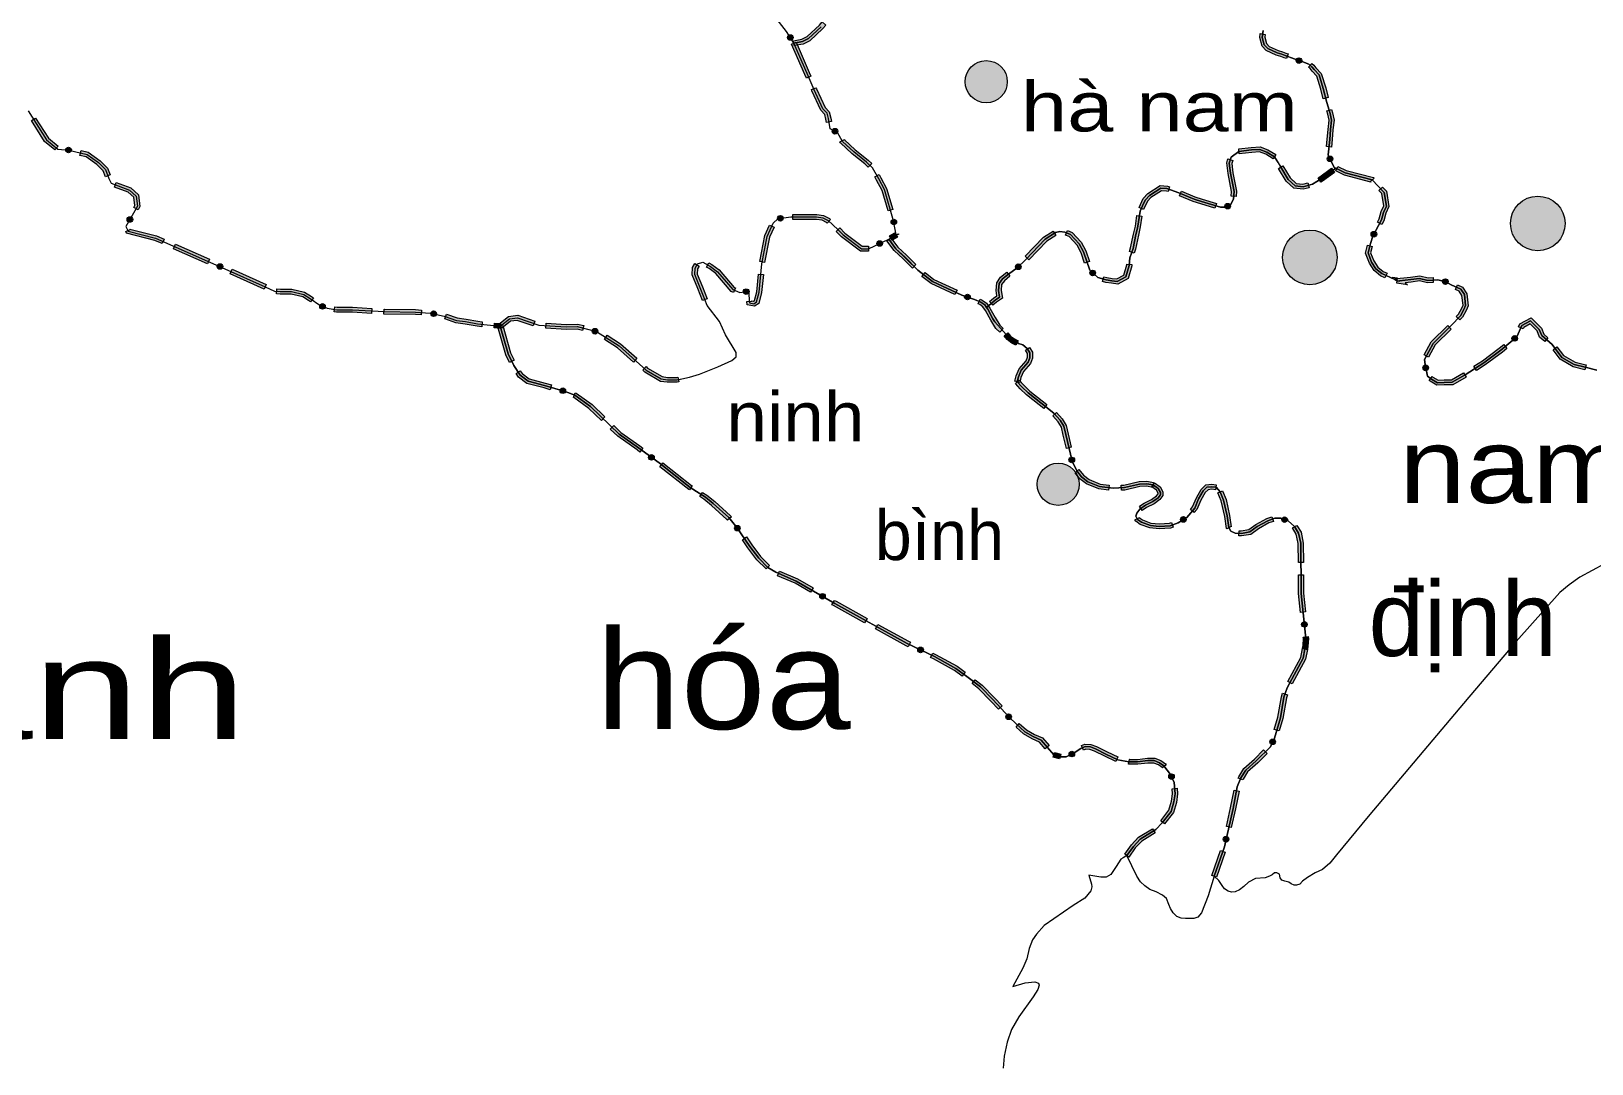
# Model space of a CAD drawing. Header units: metres. Extents: x -835890 to 1024355, y 79891 to 2211954.
# Drawn here: x -294160 to -168490, y 1755630 to 1838822 of the extents above; entities that cross this region are included whole.
import ezdxf
from ezdxf.enums import TextEntityAlignment as Align

# ---------------------------------------------------------------- set-up
doc = ezdxf.new("R2010")
doc.units = ezdxf.units.M
doc.header["$LTSCALE"] = 2200
for name, color, linetype, lineweight in [('10', 7, 'Continuous', 13), ('12', 7, 'Continuous', 13), ('13', 7, 'Continuous', 13), ('15', 7, 'Continuous', 13), ('16', 7, 'Continuous', 13), ('37', 7, 'Continuous', 13), ('38', 7, 'Continuous', 13), ('8', 7, 'Continuous', 13)]:
    doc.layers.add(name, color=color, linetype=linetype, lineweight=lineweight)
doc.layers.add('3', color=7, linetype='Continuous')

msp = doc.modelspace()

# ---------------------------------------------------------------- hatches: boundary and pattern name
at = {"layer": '37'}
for points in [[(-232785, 1838055), (-232112, 1838173), (-231679, 1838389), (-230691, 1839313), (-230453, 1839569), (-230160, 1839296), (-230408, 1839030), (-231448, 1838057), (-231986, 1837789), (-232717, 1837661)], [(-194790, 1838566), (-194825, 1838337), (-194682, 1837824), (-194465, 1837585), (-193752, 1837271), (-193395, 1837152), (-193118, 1837059), (-192941, 1836993), (-193082, 1836618), (-193252, 1836682), (-193522, 1836772), (-193896, 1836897), (-194704, 1837254), (-195042, 1837626), (-195233, 1838313), (-195185, 1838626)], [(-232914, 1838123, 1), (-233150, 1838506, 1)], [(-232568, 1837938), (-231502, 1835500), (-231367, 1835188), (-231734, 1835029), (-231869, 1835340), (-232934, 1837778)], [(-191864, 1836376, 1), (-192286, 1836533, 1)], [(-191028, 1836225), (-190878, 1836094), (-190705, 1835871), (-190280, 1835410), (-189919, 1834272), (-189725, 1833474), (-190114, 1833379), (-190304, 1834164), (-190634, 1835205), (-191010, 1835612), (-191170, 1835818), (-191292, 1835924)], [(-230969, 1834271), (-230932, 1834184), (-230232, 1832680), (-229889, 1832313), (-229770, 1831826), (-229724, 1831534), (-230120, 1831472), (-230163, 1831747), (-230253, 1832117), (-230568, 1832453), (-231296, 1834020), (-231336, 1834112)], [(-189455, 1832523), (-189371, 1832247), (-189239, 1831667), (-189334, 1830875), (-189395, 1830084), (-189453, 1829482), (-189851, 1829521), (-189793, 1830119), (-189732, 1830914), (-189644, 1831646), (-189758, 1832145), (-189838, 1832406)], [(-293802, 1831828), (-292776, 1830193), (-291994, 1829565), (-292245, 1829254), (-293079, 1829923), (-294140, 1831616)], [(-229234, 1830669, 1), (-229642, 1830858, 1)], [(-228679, 1830085), (-228667, 1830062), (-227797, 1829255), (-226752, 1828431), (-226471, 1828154), (-226752, 1827870), (-227017, 1828131), (-228058, 1828951), (-228990, 1829816), (-229033, 1829900)], [(-290929, 1829232, 1), (-291378, 1829269, 1)], [(-290134, 1829207), (-289565, 1829064), (-288603, 1828389), (-288009, 1827793), (-287802, 1827238), (-288176, 1827098), (-288354, 1827572), (-288862, 1828081), (-289735, 1828694), (-290231, 1828819)], [(-197531, 1825531), (-197503, 1825904), (-197783, 1827352), (-197883, 1828206), (-197786, 1828527), (-197403, 1828413), (-197476, 1828170), (-197387, 1827414), (-197100, 1825927), (-197132, 1825501)], [(-196922, 1829336), (-195911, 1829452), (-195202, 1829503), (-194567, 1829268), (-193946, 1828885), (-194156, 1828545), (-194743, 1828907), (-195259, 1829097), (-195874, 1829053), (-196876, 1828939)], [(-189467, 1828337, 1), (-189663, 1828742, 1)], [(-225889, 1827283), (-225740, 1827016), (-225272, 1826137), (-224774, 1824467), (-225157, 1824353), (-225644, 1825984), (-226091, 1826824), (-226238, 1827088)], [(-193371, 1827964), (-192792, 1826998), (-192299, 1826563), (-191754, 1826493), (-191363, 1826595), (-191262, 1826208), (-191728, 1826087), (-192472, 1826182), (-193103, 1826739), (-193714, 1827758)], [(-190527, 1827005), (-190398, 1827085), (-189445, 1827775), (-189210, 1827451), (-190175, 1826752), (-190316, 1826665)], [(-188936, 1827925), (-188277, 1827607), (-186065, 1827029), (-186025, 1826986), (-186317, 1826713), (-186278, 1826671), (-188416, 1827229), (-189110, 1827565)], [(-287323, 1826641), (-286149, 1826199), (-285516, 1825636), (-285406, 1824696), (-285554, 1824428), (-285904, 1824621), (-285818, 1824777), (-285895, 1825438), (-286359, 1825851), (-287464, 1826267)], [(-204947, 1824622), (-204610, 1825354), (-204247, 1825736), (-203260, 1826380), (-202666, 1826341), (-202483, 1826278), (-202613, 1825899), (-202746, 1825945), (-203153, 1825972), (-203989, 1825427), (-204274, 1825126), (-204583, 1824455)], [(-185342, 1826256), (-185033, 1825926), (-184822, 1824708), (-185076, 1824150), (-185245, 1823544), (-185396, 1823257), (-185750, 1823443), (-185619, 1823693), (-185453, 1824288), (-185237, 1824762), (-185407, 1825740), (-185634, 1825983)], [(-201528, 1825937), (-200453, 1825479), (-199853, 1825302), (-198720, 1824950), (-198839, 1824568), (-199969, 1824920), (-200589, 1825102), (-201684, 1825569)], [(-197611, 1824815, 1), (-198022, 1824631, 1)], [(-286322, 1823453, 1), (-286104, 1823847, 1)], [(-233608, 1823780, 1), (-234054, 1823716, 1)], [(-232838, 1824064), (-230900, 1824054), (-230357, 1823983), (-229874, 1823741), (-229783, 1823657), (-230056, 1823364), (-230105, 1823409), (-230476, 1823595), (-230927, 1823654), (-232840, 1823664)], [(-224653, 1823227, 1), (-224731, 1823670, 1)], [(-204728, 1823917), (-204853, 1823053), (-205000, 1822393), (-205240, 1821252), (-205349, 1820946), (-205725, 1821080), (-205625, 1821361), (-205391, 1822477), (-205247, 1823126), (-205124, 1823974)], [(-286195, 1822857), (-286208, 1822882), (-284078, 1822348), (-283454, 1822072), (-283616, 1821706), (-284208, 1821968), (-286484, 1822539), (-286553, 1822679)], [(-235491, 1820265), (-235088, 1822353), (-234699, 1823190), (-234336, 1823021), (-234705, 1822229), (-235098, 1820189)], [(-229046, 1822971), (-228635, 1822560), (-227234, 1821492), (-226738, 1821492), (-226738, 1821092), (-227369, 1821092), (-228899, 1822258), (-229329, 1822688)], [(-225037, 1822330), (-224609, 1822582), (-224406, 1822237), (-224835, 1821985)], [(-224320, 1822499), (-224311, 1822444), (-224704, 1822374), (-224714, 1822429)], [(-211645, 1822375), (-212378, 1821912), (-213826, 1820412), (-214114, 1820690), (-212632, 1822225), (-211859, 1822713)], [(-209330, 1820140), (-209612, 1820976), (-209944, 1821577), (-210580, 1822275), (-210871, 1822400), (-210713, 1822768), (-210343, 1822609), (-209616, 1821812), (-209245, 1821138), (-208951, 1820268)], [(-186143, 1822266, 1), (-185933, 1822664, 1)], [(-282540, 1821667), (-279797, 1820452), (-279959, 1820087), (-282702, 1821301)], [(-225629, 1821812, 1), (-226036, 1821620, 1)], [(-224935, 1822180), (-224378, 1821412), (-223679, 1820781), (-222918, 1820017), (-223201, 1819735), (-223955, 1820491), (-224678, 1821144), (-225259, 1821945)], [(-186173, 1821475), (-186299, 1820969), (-186042, 1820312), (-185719, 1819812), (-185285, 1819464), (-184977, 1819324), (-185143, 1818960), (-185497, 1819121), (-186020, 1819541), (-186400, 1820129), (-186718, 1820942), (-186561, 1821572)], [(-278757, 1819774, 1), (-279169, 1819956, 1)], [(-240104, 1817120), (-240487, 1818080), (-240929, 1819189), (-240904, 1819785), (-240733, 1820097), (-240383, 1819904), (-240508, 1819675), (-240526, 1819258), (-240115, 1818228), (-239733, 1817268)], [(-239589, 1820173), (-239338, 1820034), (-238757, 1819593), (-237547, 1818176), (-237456, 1818135), (-237617, 1817769), (-237792, 1817846), (-239033, 1819300), (-239557, 1819698), (-239784, 1819824)], [(-214834, 1819683, 1), (-214516, 1820001, 1)], [(-205529, 1820031), (-205535, 1819920), (-205835, 1818900), (-206664, 1818453), (-207160, 1818515), (-207636, 1818583), (-207900, 1818657), (-207791, 1819042), (-207553, 1818975), (-207107, 1818911), (-206742, 1818865), (-206172, 1819173), (-205932, 1819988), (-205929, 1820053)], [(-277968, 1819640), (-275233, 1818413), (-275227, 1818410), (-275399, 1818048), (-275401, 1818049), (-278132, 1819275)], [(-236129, 1817080), (-236131, 1817107), (-236005, 1817082), (-235923, 1817137), (-235734, 1817833), (-235601, 1819252), (-235203, 1819215), (-235339, 1817761), (-235576, 1816888), (-235921, 1816657), (-236506, 1816775), (-236528, 1817050)], [(-222182, 1819381), (-221475, 1818830), (-219608, 1817965), (-219776, 1817602), (-221685, 1818486), (-222428, 1819065)], [(-215347, 1819088), (-215796, 1818720), (-216014, 1818412), (-216061, 1817941), (-215956, 1817311), (-216422, 1817002), (-216716, 1816745), (-216980, 1817046), (-216666, 1817321), (-216393, 1817501), (-216464, 1817928), (-216402, 1818556), (-216092, 1818995), (-215600, 1819398)], [(-208851, 1819497, 1), (-208517, 1819196, 1)], [(-184130, 1818912), (-184576, 1818976), (-184452, 1818864), (-183085, 1819011), (-182348, 1819112), (-181668, 1818950), (-181274, 1818966), (-181257, 1818566), (-181707, 1818548), (-182368, 1818705), (-183036, 1818614), (-183520, 1818562), (-183333, 1818394), (-184186, 1818516)], [(-180081, 1818544, 1), (-180479, 1818756, 1)], [(-274376, 1818062), (-274092, 1818038), (-273174, 1818038), (-272139, 1817790), (-271597, 1817456), (-271431, 1817340), (-271661, 1817012), (-271817, 1817121), (-272295, 1817416), (-273222, 1817638), (-274109, 1817638), (-274409, 1817663)], [(-236360, 1817873, 1), (-236805, 1817807, 1)], [(-218555, 1817332, 1), (-218980, 1817480, 1)], [(-217754, 1817236), (-217582, 1817162), (-217228, 1816909), (-216960, 1816520), (-216540, 1815747), (-216162, 1815137), (-215886, 1814879), (-216158, 1814587), (-216474, 1814881), (-216886, 1815546), (-217302, 1816311), (-217517, 1816625), (-217779, 1816812), (-217911, 1816868)], [(-179302, 1818386), (-178901, 1818202), (-178557, 1817666), (-178451, 1816706), (-178602, 1816327), (-178907, 1815784), (-179115, 1815556), (-179410, 1815827), (-179233, 1816020), (-178963, 1816500), (-178859, 1816761), (-178944, 1817529), (-179175, 1817888), (-179469, 1818023)], [(-270492, 1816567, 1), (-270910, 1816734, 1)], [(-269706, 1816611), (-269533, 1816585), (-268287, 1816585), (-266729, 1816490), (-266753, 1816091), (-268299, 1816185), (-269563, 1816185), (-269766, 1816216)], [(-265731, 1816429), (-265715, 1816428), (-263203, 1816389), (-262731, 1816358), (-262757, 1815959), (-263219, 1815989), (-265730, 1816028), (-265755, 1816030)], [(-261531, 1816011, 1), (-261971, 1816105, 1)], [(-260710, 1816021), (-259867, 1815717), (-259147, 1815621), (-258206, 1815454), (-257835, 1815415), (-257877, 1815017), (-258261, 1815057), (-259208, 1815225), (-259962, 1815326), (-260846, 1815644)], [(-256510, 1815219), (-255720, 1815849), (-254977, 1815932), (-253610, 1815456), (-253741, 1815078), (-255023, 1815524), (-255561, 1815464), (-256261, 1814906)], [(-256840, 1815311), (-256365, 1815261), (-256407, 1814864), (-256882, 1814913)], [(-256193, 1815117), (-255570, 1812897), (-255277, 1812310), (-255634, 1812131), (-255945, 1812752), (-256578, 1815008)], [(-252688, 1815293), (-251083, 1815194), (-250163, 1815229), (-249669, 1815099), (-249771, 1814712), (-250207, 1814827), (-251087, 1814793), (-252712, 1814894)], [(-248535, 1814594, 1), (-248970, 1814708, 1)], [(-179807, 1814819), (-181111, 1813541), (-181634, 1812560), (-181987, 1812748), (-181435, 1813784), (-180087, 1815105)], [(-174385, 1815010), (-174275, 1815246), (-173383, 1815733), (-172546, 1814894), (-172357, 1814422), (-172021, 1814130), (-172283, 1813827), (-172693, 1814183), (-172887, 1814670), (-173455, 1815239), (-173968, 1814958), (-174022, 1814841)], [(-247785, 1814322), (-246704, 1813641), (-245397, 1812468), (-245664, 1812170), (-246946, 1813320), (-247998, 1813984)], [(-214869, 1813527), (-215190, 1813688), (-215572, 1813974), (-215813, 1814269), (-215504, 1814523), (-215293, 1814265), (-214979, 1814030), (-214690, 1813885)], [(-177983, 1811823), (-177300, 1812260), (-175938, 1813275), (-175585, 1813576), (-175326, 1813271), (-175689, 1812962), (-177072, 1811931), (-177767, 1811486)], [(-174523, 1814218, 1), (-174866, 1813926, 1)], [(-214947, 1810614), (-214840, 1811051), (-214604, 1811617), (-214041, 1812267), (-213936, 1812547), (-213936, 1812845), (-214104, 1813114), (-213765, 1813326), (-213536, 1812959), (-213536, 1812474), (-213692, 1812059), (-214260, 1811404), (-214459, 1810926), (-214558, 1810520)], [(-171294, 1813392), (-170762, 1812696), (-169831, 1812154), (-168966, 1811938), (-168949, 1811933), (-169043, 1811545), (-169061, 1811549), (-169983, 1811780), (-171032, 1812390), (-171612, 1813149)], [(-254780, 1811470), (-254628, 1811235), (-254059, 1810809), (-252759, 1810465), (-252259, 1810322), (-252369, 1809937), (-252866, 1810079), (-254236, 1810442), (-254924, 1810958), (-255115, 1811252)], [(-244652, 1811800), (-244520, 1811681), (-243362, 1810998), (-242918, 1810934), (-242171, 1810934), (-242081, 1810954), (-241997, 1810563), (-242129, 1810534), (-242946, 1810534), (-243497, 1810613), (-244758, 1811357), (-244920, 1811502)], [(-181815, 1811479, 1), (-181911, 1811919, 1)], [(-181341, 1810992), (-181286, 1810948), (-180871, 1810699), (-180386, 1810728), (-179791, 1810737), (-178817, 1811291), (-178619, 1810944), (-179682, 1810339), (-180371, 1810328), (-180971, 1810292), (-181515, 1810619), (-181591, 1810680)], [(-251136, 1809793, 1), (-251569, 1809917, 1)], [(-250343, 1809688), (-250281, 1809663), (-248993, 1808737), (-247968, 1807747), (-248246, 1807460), (-249250, 1808430), (-250475, 1809310), (-250492, 1809317)], [(-214604, 1810702), (-214238, 1810299), (-213746, 1809831), (-212746, 1809044), (-212377, 1808750), (-212626, 1808437), (-212994, 1808731), (-214008, 1809528), (-214524, 1810019), (-214900, 1810432)], [(-211584, 1808092), (-211127, 1807592), (-210811, 1807067), (-210661, 1806365), (-210405, 1805302), (-210793, 1805208), (-211051, 1806276), (-211189, 1806918), (-211449, 1807352), (-211879, 1807822)], [(-247249, 1807053), (-246677, 1806500), (-245137, 1805414), (-244901, 1805240), (-245138, 1804918), (-245371, 1805090), (-246933, 1806191), (-247527, 1806765)], [(-244034, 1804351, 1), (-244396, 1804618, 1)], [(-243292, 1804043), (-240975, 1802232), (-240940, 1802209), (-241157, 1801873), (-241207, 1801906), (-243538, 1803728)], [(-210311, 1804064, 1), (-210417, 1804502, 1)], [(-209789, 1803503), (-209433, 1803058), (-208970, 1802705), (-208071, 1802341), (-207353, 1802245), (-207406, 1801848), (-208174, 1801951), (-209170, 1802355), (-209714, 1802770), (-210101, 1803253)], [(-206394, 1802237), (-206161, 1802249), (-204937, 1802537), (-204321, 1802563), (-203771, 1802463), (-203843, 1802069), (-204348, 1802161), (-204883, 1802139), (-206104, 1801851), (-206372, 1801837)], [(-203692, 1802429), (-203248, 1802116), (-203020, 1801720), (-203020, 1801404), (-203272, 1801088), (-203740, 1800750), (-204342, 1800461), (-204696, 1800218), (-204922, 1800548), (-204543, 1800808), (-203946, 1801095), (-203551, 1801380), (-203420, 1801544), (-203420, 1801613), (-203551, 1801840), (-203923, 1802103)], [(-200810, 1800300), (-200634, 1800502), (-200331, 1801226), (-199950, 1801911), (-199568, 1802264), (-199095, 1802324), (-198730, 1802275), (-198782, 1801878), (-199097, 1801920), (-199391, 1801883), (-199632, 1801661), (-199971, 1801051), (-200290, 1800288), (-200508, 1800038)], [(-240100, 1801667), (-239756, 1801445), (-239116, 1800924), (-237844, 1799771), (-237774, 1799686), (-238083, 1799432), (-238134, 1799494), (-239376, 1800621), (-239992, 1801121), (-240317, 1801331)], [(-198241, 1801793), (-197946, 1801104), (-197652, 1799807), (-197525, 1798902), (-197534, 1798918), (-197880, 1798717), (-197910, 1798768), (-198046, 1799735), (-198328, 1800980), (-198608, 1801635)], [(-204924, 1799641), (-204913, 1799620), (-204661, 1799446), (-203990, 1799200), (-203311, 1799132), (-202494, 1799177), (-202338, 1799235), (-202199, 1798860), (-202411, 1798781), (-203320, 1798731), (-204080, 1798807), (-204847, 1799088), (-205219, 1799345), (-205276, 1799450)], [(-201185, 1799604, 1), (-201567, 1799367, 1)], [(-196892, 1798564), (-196723, 1798556), (-196119, 1798664), (-195547, 1799076), (-194658, 1799570), (-194265, 1799707), (-194133, 1799329), (-194494, 1799204), (-195332, 1798738), (-195959, 1798286), (-196697, 1798154), (-196911, 1798165)], [(-193018, 1799390, 1), (-193440, 1799548, 1)], [(-237169, 1798598, 1), (-237425, 1798968, 1)], [(-192248, 1799011), (-191906, 1798454), (-191727, 1797585), (-191718, 1796016), (-192118, 1796014), (-192127, 1797543), (-192284, 1798305), (-192589, 1798802)], [(-236564, 1798075), (-236119, 1797431), (-235423, 1796503), (-234701, 1795780), (-234984, 1795498), (-235726, 1796240), (-236444, 1797198), (-236893, 1797847)], [(-233902, 1795322), (-232461, 1794704), (-231202, 1793970), (-231403, 1793625), (-232641, 1794346), (-234059, 1794954)], [(-191712, 1795016), (-191703, 1793544), (-191540, 1792046), (-191938, 1792002), (-192103, 1793522), (-192112, 1795014)], [(-230244, 1793181, 1), (-230633, 1793407, 1)], [(-229474, 1792963), (-229350, 1792891), (-226854, 1791512), (-227047, 1791162), (-229548, 1792543), (-229675, 1792618)], [(-225979, 1791028), (-223526, 1789673), (-223358, 1789592), (-223531, 1789231), (-223710, 1789317), (-226172, 1790678)], [(-191607, 1790806, 1), (-191656, 1791253, 1)], [(-191325, 1790057), (-191307, 1789891), (-191344, 1789285), (-191395, 1789022), (-191788, 1789096), (-191742, 1789336), (-191708, 1789882), (-191722, 1790014)], [(-222341, 1788879, 1), (-222747, 1789075, 1)], [(-221556, 1788723), (-221327, 1788612), (-219582, 1787660), (-218946, 1787179), (-219188, 1786860), (-219800, 1787323), (-221510, 1788256), (-221730, 1788362)], [(-191395, 1789022), (-191544, 1788235), (-192627, 1786249), (-192978, 1786440), (-191926, 1788371), (-191788, 1789096)], [(-218148, 1786578), (-217575, 1786148), (-216581, 1785113), (-215982, 1784461), (-216276, 1784191), (-216872, 1784839), (-217841, 1785848), (-218388, 1786258)], [(-193003, 1785366), (-193087, 1785111), (-193374, 1783459), (-193670, 1782453), (-194054, 1782566), (-193764, 1783550), (-193476, 1785208), (-193383, 1785491)], [(-215300, 1783424, 1), (-215605, 1783755, 1)], [(-214590, 1783056), (-214016, 1782545), (-213376, 1782168), (-212717, 1781880), (-212196, 1781276), (-212498, 1781015), (-212961, 1781550), (-213558, 1781812), (-214253, 1782221), (-214856, 1782757)], [(-210561, 1780486, 1), (-210155, 1780680, 1)], [(-206825, 1779988), (-207698, 1780403), (-208540, 1780830), (-208909, 1780960), (-209244, 1780980), (-209426, 1780907), (-209575, 1781278), (-209309, 1781384), (-208829, 1781356), (-208382, 1781198), (-207522, 1780762), (-206654, 1780349)], [(-194633, 1780633), (-195386, 1779880), (-196208, 1779152), (-196567, 1778568), (-196593, 1778503), (-196964, 1778651), (-196925, 1778748), (-196517, 1779412), (-195661, 1780171), (-194916, 1780916)], [(-194286, 1781364, 1), (-194096, 1781772, 1)], [(-211360, 1780191), (-211866, 1780333), (-211758, 1780718), (-211252, 1780577)], [(-203069, 1779462), (-203099, 1779501), (-203390, 1779709), (-203764, 1779854), (-204242, 1779854), (-205057, 1779758), (-205783, 1779758), (-205802, 1779762), (-205728, 1780155), (-205745, 1780158), (-205080, 1780158), (-204265, 1780254), (-203688, 1780254), (-203198, 1780064), (-202818, 1779792), (-202751, 1779705)], [(-202428, 1778974, 1), (-202246, 1778563, 1)], [(-203201, 1775216), (-202540, 1776055), (-202333, 1776779), (-202243, 1777390), (-202283, 1777795), (-201885, 1777834), (-201840, 1777380), (-201941, 1776695), (-202177, 1775869), (-202887, 1774968)], [(-196899, 1777593), (-197186, 1776169), (-197526, 1774655), (-197916, 1774742), (-197577, 1776253), (-197292, 1777672)], [(-206095, 1772515), (-205559, 1773272), (-204990, 1773876), (-203865, 1774572), (-203655, 1774232), (-204735, 1773564), (-205249, 1773018), (-205769, 1772284)], [(-197990, 1773503, 1), (-197891, 1773942, 1)], [(-198012, 1772693), (-198715, 1770675), (-199093, 1770807), (-198390, 1772825)]]:
    msp.add_hatch(color=256, dxfattribs=at).paths.add_polyline_path(points)
at = {"layer": '8'}
for points in [[(-215555, 1834751, 1), (-218955, 1834751, 1)], [(-170640, 1823335, 1), (-175038, 1823335, 1)], [(-188990, 1820600, 1), (-193388, 1820600, 1)], [(-209758, 1802317, 1), (-213158, 1802317, 1)]]:
    msp.add_hatch(color=256, dxfattribs=at).paths.add_polyline_path(points)

# ---------------------------------------------------------------- linework, layer by layer
at = {"layer": '10'}
for points in [[(-230549, 1839172), (-231564, 1838223), (-232049, 1837981), (-232751, 1837858), (-233333, 1838803), (-234080, 1839770)], [(-209428, 1821057), (-208923, 1819561), (-208264, 1818968), (-207594, 1818779), (-207134, 1818713), (-206703, 1818659), (-206003, 1819037), (-205734, 1819954), (-205702, 1820551), (-205433, 1821306), (-205196, 1822435), (-205082, 1822945), (-204869, 1824312), (-204578, 1824945), (-204442, 1825240), (-204118, 1825581), (-203207, 1826176), (-202706, 1826143), (-201738, 1825810), (-200521, 1825291), (-199911, 1825111), (-198388, 1824637), (-198010, 1824637), (-197585, 1824826), (-197348, 1825300), (-197301, 1825915), (-197585, 1827383), (-197679, 1828188), (-197538, 1828661), (-196923, 1829135), (-195892, 1829253), (-195231, 1829300), (-194655, 1829088), (-194041, 1828709), (-193543, 1827861), (-192948, 1826869), (-192386, 1826373), (-191741, 1826290), (-190981, 1826488), (-190286, 1826918), (-189101, 1827778), (-188346, 1827418), (-186171, 1826850), (-185220, 1825833), (-185029, 1824735), (-185265, 1824219), (-185432, 1823619), (-186125, 1822299), (-186317, 1821724), (-186508, 1820956), (-186221, 1820220), (-185870, 1819676), (-185391, 1819292), (-184689, 1818973), (-184337, 1818813), (-184178, 1818717), (-183954, 1818685), (-183986, 1818713), (-183060, 1818813), (-182358, 1818909), (-181688, 1818749), (-180921, 1818781), (-180303, 1818662), (-179804, 1818397), (-179038, 1818045), (-178751, 1817597), (-178655, 1816733), (-178782, 1816414), (-179070, 1815902), (-179804, 1815102), (-181273, 1813663), (-181959, 1812374), (-181921, 1811967), (-181720, 1811040), (-181400, 1810784), (-180921, 1810496), (-180379, 1810528), (-179736, 1810538), (-178687, 1811136), (-177186, 1812095), (-175813, 1813119), (-174536, 1814206), (-174121, 1815102), (-173419, 1815486), (-172717, 1814782), (-172525, 1814302), (-171683, 1813572), (-170897, 1812543), (-169907, 1811967), (-169013, 1811743), (-168088, 1811519)], [(-198904, 1770741), (-198077, 1773116), (-197381, 1776211), (-197034, 1777938), (-196746, 1778658), (-196362, 1779282), (-195523, 1780026), (-194372, 1781177), (-194049, 1781873), (-193569, 1783505), (-193282, 1785160), (-193030, 1785928), (-191735, 1788303), (-191591, 1789059), (-191543, 1789310), (-191507, 1789886), (-191903, 1793533), (-191927, 1797564), (-192095, 1798379), (-192418, 1798907), (-192946, 1799363), (-193521, 1799579), (-194025, 1799579), (-194576, 1799387), (-195439, 1798907), (-196039, 1798475), (-196710, 1798355), (-197214, 1798379), (-197549, 1798547), (-197717, 1798835), (-197849, 1799771), (-198137, 1801042), (-198424, 1801714), (-198736, 1802074), (-199096, 1802122), (-199479, 1802074), (-199791, 1801786), (-200151, 1801138), (-200462, 1800395), (-201110, 1799651), (-201805, 1799219), (-202452, 1798979), (-203316, 1798931), (-204035, 1799003), (-204754, 1799267), (-205066, 1799483), (-205210, 1799747), (-205138, 1799987), (-204898, 1800323), (-204442, 1800634), (-203843, 1800922), (-203412, 1801234), (-203220, 1801474), (-203220, 1801666), (-203400, 1801978), (-203807, 1802266), (-204335, 1802362), (-204910, 1802338), (-206133, 1802050), (-207044, 1802002), (-208123, 1802146), (-209070, 1802530), (-209573, 1802914), (-209957, 1803394), (-210341, 1804185), (-210856, 1806320), (-211000, 1806992), (-211288, 1807472), (-211815, 1808048), (-212870, 1808888), (-213877, 1809679), (-214381, 1810159), (-214752, 1810567), (-214650, 1810988), (-214432, 1811510), (-213867, 1812163), (-213736, 1812511), (-213736, 1812902), (-213954, 1813250), (-214302, 1813554), (-214658, 1813661), (-215658, 1814396), (-216558, 1815396), (-216713, 1815646), (-217131, 1816416), (-217228, 1816557), (-216544, 1817162), (-216175, 1817406), (-216263, 1817934), (-216208, 1818484), (-215944, 1818858), (-215461, 1819254), (-214757, 1819759), (-214076, 1820441), (-212505, 1822068), (-211670, 1822596), (-211340, 1822684), (-210923, 1822640), (-210461, 1822442), (-209780, 1821695), (-209428, 1821057)], [(-167456, 1795915), (-169442, 1794825), (-170301, 1794207), (-171076, 1793602), (-174587, 1789651), (-178401, 1785156), (-182432, 1780370), (-186488, 1775559), (-189052, 1772465), (-189575, 1771791), (-190168, 1771294), (-190774, 1771028), (-191379, 1770640), (-191790, 1770349), (-192008, 1770107), (-192275, 1770034), (-192468, 1770010), (-192686, 1770131), (-192880, 1770252), (-193195, 1770349), (-193461, 1770422), (-193582, 1770616), (-193631, 1770906), (-193849, 1771028), (-194042, 1771028), (-194236, 1770858), (-194454, 1770737), (-194793, 1770616), (-195568, 1770567), (-196137, 1770264), (-196500, 1769925), (-196863, 1769634), (-197202, 1769489), (-197493, 1769464), (-197783, 1769537), (-198074, 1769731), (-198267, 1769998), (-198510, 1770385), (-198904, 1770741)]]:
    msp.add_lwpolyline(points, dxfattribs=at)
at = {"layer": '12'}
for points in [[(-224508, 1822409), (-224711, 1823555), (-225458, 1826060), (-225916, 1826920), (-226418, 1827821), (-226884, 1828281), (-227927, 1829103), (-228828, 1829939), (-228952, 1830175), (-229234, 1830669), (-229835, 1830948), (-229966, 1831787), (-230071, 1832215), (-230400, 1832567), (-231114, 1834102), (-231685, 1835420), (-232751, 1837858), (-232049, 1837981), (-231564, 1838223), (-230549, 1839172)], [(-194942, 1838891), (-195029, 1838325), (-194862, 1837725), (-194585, 1837419), (-193824, 1837084), (-193459, 1836962), (-193185, 1836871), (-192455, 1836596), (-191769, 1836341), (-191268, 1836169), (-191024, 1835956), (-190857, 1835741), (-190457, 1835308), (-190111, 1834218), (-189837, 1833090), (-189564, 1832196), (-189442, 1831656), (-189533, 1830894), (-189594, 1830101), (-189716, 1828851), (-189229, 1827845), (-189101, 1827778), (-190286, 1826918), (-190981, 1826488), (-191741, 1826290), (-192386, 1826373), (-192948, 1826869)], [(-294393, 1832394), (-292927, 1830058), (-292009, 1829321), (-291119, 1829248), (-289650, 1828879), (-288732, 1828235), (-288182, 1827683), (-287906, 1826946), (-287723, 1826578), (-286254, 1826025), (-285705, 1825537), (-285612, 1824736), (-286529, 1823079), (-286346, 1822711), (-284143, 1822158), (-278555, 1819684), (-275317, 1818231), (-274572, 1817878), (-274101, 1817838), (-273198, 1817838), (-272217, 1817603), (-271707, 1817288), (-270922, 1816739), (-270333, 1816503), (-269548, 1816385), (-268293, 1816385), (-265722, 1816228), (-263211, 1816189), (-261994, 1816110), (-260895, 1815875), (-259914, 1815521), (-259177, 1815423), (-258233, 1815255), (-256386, 1815062), (-255758, 1812824), (-255286, 1811882), (-254776, 1811097), (-254148, 1810625), (-252813, 1810272), (-251163, 1809801), (-250378, 1809487), (-249121, 1808583), (-246805, 1806345), (-245254, 1805252), (-243604, 1804034), (-241091, 1802069), (-239874, 1801283), (-239246, 1800772), (-237989, 1799633), (-237341, 1798847), (-236281, 1797315), (-235574, 1796371), (-234828, 1795625), (-234200, 1795232), (-232551, 1794525), (-229449, 1792717), (-223618, 1789495), (-221419, 1788434), (-219691, 1787491), (-218807, 1786823), (-217708, 1785998), (-216726, 1784976), (-215391, 1783523), (-214842, 1783012), (-214135, 1782383), (-213467, 1781990), (-212839, 1781715), (-211812, 1780526), (-211243, 1780366), (-210811, 1780366), (-210259, 1780630), (-209636, 1781038), (-209276, 1781182), (-208869, 1781158), (-208461, 1781014), (-207610, 1780582), (-206651, 1780126), (-205764, 1779958), (-205069, 1779958), (-204253, 1780054), (-203726, 1780054), (-203294, 1779886), (-202959, 1779647), (-202407, 1778927), (-202132, 1778303)], [(-192948, 1826869), (-193543, 1827861), (-193757, 1828235), (-194041, 1828709), (-194655, 1829088), (-195231, 1829300), (-195892, 1829253), (-196923, 1829135), (-197538, 1828661), (-197679, 1828188), (-197585, 1827383), (-197301, 1825915), (-197348, 1825300), (-197585, 1824826), (-198010, 1824637), (-198388, 1824637), (-199911, 1825111), (-200521, 1825291), (-201738, 1825810), (-202706, 1826143), (-203207, 1826176), (-204118, 1825581), (-204442, 1825240), (-204578, 1824945), (-204869, 1824312), (-205082, 1822945), (-205196, 1822435), (-205433, 1821306), (-205702, 1820551), (-205734, 1819954), (-206003, 1819037), (-206703, 1818659), (-207134, 1818713), (-207594, 1818779), (-208264, 1818968), (-208923, 1819561), (-209428, 1821057), (-209780, 1821695), (-210461, 1822442), (-210923, 1822640), (-211340, 1822684), (-211670, 1822596), (-212505, 1822068), (-214076, 1820441), (-214757, 1819759), (-215461, 1819254), (-215944, 1818858), (-216208, 1818484), (-216263, 1817934), (-216175, 1817406), (-216544, 1817162), (-217228, 1816557), (-217373, 1816767), (-217680, 1816987), (-218196, 1817207), (-219207, 1817559), (-221580, 1818658), (-222766, 1819582), (-224528, 1821278), (-225097, 1822063), (-224508, 1822409)], [(-202132, 1778303), (-202041, 1777385), (-202137, 1776737), (-202358, 1775962), (-203078, 1775050), (-203586, 1774510), (-204863, 1773720), (-205404, 1773145), (-205932, 1772400), (-206232, 1772235), (-206410, 1772104), (-206790, 1771538), (-207231, 1770887), (-207602, 1770655), (-208020, 1770655), (-208988, 1770831), (-208764, 1770097), (-208758, 1769888), (-208829, 1769575), (-209311, 1768972), (-210264, 1768372), (-212593, 1766769), (-213197, 1766072), (-213522, 1765608), (-213800, 1764911), (-213986, 1764074), (-214311, 1763331), (-215102, 1761856), (-214112, 1762145), (-213329, 1762235), (-213038, 1762123), (-213002, 1761959), (-213092, 1761629), (-213482, 1761028), (-214622, 1759408), (-215221, 1758387), (-215581, 1757367), (-215806, 1756257), (-215896, 1755266)]]:
    msp.add_lwpolyline(points, dxfattribs=at)
at = {"layer": '13'}
for points in [[(-175813, 1813119), (-177186, 1812095), (-178687, 1811136), (-179736, 1810538), (-180379, 1810528), (-180921, 1810496), (-181400, 1810784), (-181720, 1811040), (-181921, 1811967), (-181959, 1812374), (-181273, 1813663), (-179804, 1815102), (-179070, 1815902), (-178782, 1816414), (-178655, 1816733), (-178751, 1817597), (-179038, 1818045), (-179804, 1818397), (-180303, 1818662), (-180921, 1818781), (-181688, 1818749), (-182358, 1818909), (-183060, 1818813), (-183986, 1818713), (-183954, 1818685), (-184178, 1818717), (-184337, 1818813), (-184689, 1818973), (-185391, 1819292), (-185870, 1819676), (-186221, 1820220), (-186508, 1820956), (-186317, 1821724), (-186125, 1822299), (-185432, 1823619), (-185265, 1824219), (-185029, 1824735), (-185220, 1825833), (-186171, 1826850), (-188346, 1827418), (-189101, 1827778), (-189229, 1827845), (-189716, 1828851), (-189594, 1830101), (-189533, 1830894), (-189442, 1831656), (-189564, 1832196), (-189837, 1833090), (-190111, 1834218), (-190457, 1835308), (-190857, 1835741), (-191024, 1835956), (-191268, 1836169), (-191769, 1836341), (-192455, 1836596), (-193185, 1836871), (-193459, 1836962), (-193824, 1837084), (-194585, 1837419), (-194862, 1837725), (-195029, 1838325), (-194942, 1838891)], [(-168088, 1811519), (-169013, 1811743), (-169907, 1811967), (-170897, 1812543), (-171683, 1813572), (-172525, 1814302), (-172717, 1814782), (-173419, 1815486), (-174121, 1815102), (-174536, 1814206), (-175813, 1813119)]]:
    msp.add_lwpolyline(points, dxfattribs=at)
at = {"layer": '15'}
for points in [[(-255000, 1815728), (-253278, 1815129), (-251085, 1814994), (-250185, 1815028), (-248631, 1814619), (-246825, 1813481), (-244639, 1811519), (-243430, 1810806), (-242932, 1810734), (-242150, 1810734), (-241154, 1810948), (-240338, 1811197), (-238880, 1811770), (-237741, 1812304), (-237385, 1812589), (-237385, 1812946), (-238248, 1814354), (-238736, 1815443), (-239732, 1816727), (-239918, 1817194), (-240301, 1818154), (-240728, 1819224), (-240706, 1819730), (-240514, 1820080), (-240088, 1820222), (-239448, 1819866), (-238895, 1819447), (-237670, 1818011), (-237105, 1817762), (-236390, 1817868), (-236319, 1816941), (-235963, 1816870), (-235750, 1817012), (-235536, 1817797), (-235323, 1820080), (-234896, 1822291), (-234399, 1823361), (-234043, 1823718), (-233545, 1823789), (-232976, 1823865), (-230914, 1823854), (-230416, 1823789), (-229990, 1823575), (-229199, 1822841), (-228767, 1822409), (-227301, 1821292), (-227301, 1821292), (-226732, 1821292), (-225097, 1822063), (-224528, 1821278), (-223817, 1820636), (-222766, 1819582), (-221580, 1818658), (-219207, 1817559), (-218196, 1817207), (-217680, 1816987), (-217373, 1816767), (-217228, 1816557), (-217131, 1816416), (-216713, 1815646), (-216558, 1815396), (-215658, 1814396), (-214658, 1813661), (-214302, 1813554), (-213954, 1813250), (-213736, 1812902), (-213736, 1812511), (-213867, 1812163), (-214432, 1811510), (-214650, 1810988), (-214752, 1810567), (-214381, 1810159), (-213877, 1809679), (-212870, 1808888), (-211815, 1808048), (-211288, 1807472), (-211000, 1806992), (-210856, 1806320), (-210341, 1804185), (-209957, 1803394), (-209573, 1802914), (-209070, 1802530), (-208123, 1802146), (-207044, 1802002), (-206133, 1802050), (-204910, 1802338), (-204335, 1802362), (-203807, 1802266), (-203400, 1801978), (-203220, 1801666), (-203220, 1801474), (-203412, 1801234), (-203843, 1800922), (-204442, 1800634), (-204898, 1800323), (-205138, 1799987), (-205210, 1799747), (-205066, 1799483), (-204754, 1799267), (-204035, 1799003)], [(-232551, 1794525), (-234200, 1795232), (-234828, 1795625), (-235574, 1796371), (-236281, 1797315), (-237341, 1798847), (-237989, 1799633), (-239246, 1800772), (-239874, 1801283), (-241091, 1802069), (-243604, 1804034), (-245254, 1805252), (-246805, 1806345), (-249121, 1808583), (-250378, 1809487), (-251163, 1809801), (-252813, 1810272), (-254148, 1810625), (-254776, 1811097), (-255286, 1811882), (-255758, 1812824), (-256386, 1815062), (-255640, 1815657), (-255000, 1815728)], [(-204035, 1799003), (-203316, 1798931), (-202452, 1798979), (-201805, 1799219), (-201110, 1799651), (-200462, 1800395), (-200151, 1801138), (-199791, 1801786), (-199479, 1802074), (-199096, 1802122), (-198736, 1802074), (-198424, 1801714), (-198137, 1801042), (-197849, 1799771), (-197717, 1798835), (-197549, 1798547), (-197214, 1798379), (-196710, 1798355), (-196039, 1798475), (-195439, 1798907), (-194576, 1799387), (-194025, 1799579), (-193521, 1799579), (-192946, 1799363), (-192418, 1798907), (-192095, 1798379), (-191927, 1797564), (-191903, 1793533), (-191507, 1789886), (-191543, 1789310), (-191591, 1789059), (-191735, 1788303), (-193030, 1785928), (-193282, 1785160), (-193569, 1783505), (-194049, 1781873), (-194372, 1781177), (-195523, 1780026), (-196362, 1779282), (-196746, 1778658), (-197034, 1777938), (-197381, 1776211), (-198077, 1773116), (-198904, 1770741), (-199375, 1769155), (-199915, 1767787), (-200226, 1767451), (-200538, 1767331), (-200922, 1767331), (-201209, 1767331), (-201569, 1767355), (-201905, 1767499), (-202203, 1767784), (-202405, 1768147), (-202552, 1768459), (-202744, 1768939), (-203056, 1769226), (-203559, 1769490), (-204087, 1769682), (-204494, 1769970), (-204830, 1770282), (-205130, 1770738), (-205932, 1772400), (-205404, 1773145), (-204863, 1773720), (-203586, 1774510), (-203078, 1775050), (-202358, 1775962), (-202137, 1776737), (-202041, 1777385), (-202132, 1778303), (-202407, 1778927), (-202959, 1779647), (-203294, 1779886), (-203726, 1780054), (-204253, 1780054), (-205069, 1779958), (-205764, 1779958), (-206651, 1780126), (-207610, 1780582), (-208461, 1781014), (-208869, 1781158), (-209276, 1781182), (-209636, 1781038), (-210259, 1780630), (-210811, 1780366), (-211243, 1780366), (-211812, 1780526), (-212839, 1781715), (-213467, 1781990), (-214135, 1782383), (-214842, 1783012), (-215391, 1783523), (-216726, 1784976), (-217708, 1785998), (-218807, 1786823), (-219691, 1787491), (-221419, 1788434), (-223618, 1789495), (-229449, 1792717), (-232551, 1794525)]]:
    msp.add_lwpolyline(points, dxfattribs=at)
at = {"layer": '16'}
for points in [[(-261994, 1816110), (-260895, 1815875), (-259914, 1815521), (-259177, 1815423), (-258233, 1815255), (-256386, 1815062), (-255640, 1815657), (-255000, 1815728), (-253278, 1815129), (-251085, 1814994), (-250185, 1815028), (-248631, 1814619), (-246825, 1813481), (-244639, 1811519), (-243430, 1810806), (-242932, 1810734), (-242150, 1810734), (-241866, 1810795), (-241154, 1810948), (-240338, 1811197), (-238880, 1811770), (-237741, 1812304), (-237385, 1812589), (-237385, 1812946), (-238248, 1814354), (-238736, 1815443), (-239732, 1816727), (-239918, 1817194), (-240301, 1818154), (-240728, 1819224), (-240706, 1819730), (-240514, 1820080), (-240088, 1820222), (-239448, 1819866), (-238895, 1819447), (-237670, 1818011), (-237105, 1817762), (-236390, 1817868), (-236319, 1816941), (-235963, 1816870), (-235750, 1817012), (-235536, 1817797), (-235323, 1820080), (-234896, 1822291), (-234399, 1823361), (-234043, 1823718), (-233545, 1823789), (-232976, 1823865), (-230914, 1823854), (-230416, 1823789), (-229990, 1823575), (-229199, 1822841), (-228767, 1822409), (-227301, 1821292), (-226732, 1821292), (-225097, 1822063), (-224508, 1822409), (-224711, 1823555), (-225458, 1826060), (-225916, 1826920), (-226418, 1827821), (-226884, 1828281), (-227927, 1829103), (-228828, 1829939), (-228952, 1830175), (-229234, 1830669), (-229835, 1830948), (-229966, 1831787), (-230071, 1832215), (-230400, 1832567), (-231114, 1834102), (-231685, 1835420), (-232751, 1837858), (-233333, 1838803), (-234080, 1839770)], [(-294393, 1832394), (-292927, 1830058), (-292009, 1829321), (-291119, 1829248), (-289650, 1828879), (-288732, 1828235), (-288182, 1827683), (-287906, 1826946), (-287723, 1826578), (-286254, 1826025), (-285705, 1825537), (-285612, 1824736), (-286529, 1823079), (-286346, 1822711), (-284143, 1822158), (-278555, 1819684), (-275317, 1818231), (-274572, 1817878), (-274101, 1817838), (-273198, 1817838), (-272217, 1817603), (-271707, 1817288), (-270922, 1816739), (-270333, 1816503), (-269548, 1816385), (-268293, 1816385), (-265722, 1816228), (-263211, 1816189), (-261994, 1816110)]]:
    msp.add_lwpolyline(points, dxfattribs=at)
at = {"layer": '37'}
for points in [[(-232785, 1838055), (-232112, 1838173), (-231679, 1838389), (-230691, 1839313), (-230453, 1839569), (-230160, 1839296), (-230408, 1839030), (-231448, 1838057), (-231986, 1837789), (-232717, 1837661)], [(-194790, 1838566), (-194825, 1838337), (-194682, 1837824), (-194465, 1837585), (-193752, 1837271), (-193395, 1837152), (-193118, 1837059), (-192941, 1836993), (-193082, 1836618), (-193252, 1836682), (-193522, 1836772), (-193896, 1836897), (-194704, 1837254), (-195042, 1837626), (-195233, 1838313), (-195185, 1838626)], [(-232568, 1837938), (-231502, 1835500), (-231367, 1835188), (-231734, 1835029), (-231869, 1835340), (-232934, 1837778)], [(-191028, 1836225), (-190878, 1836094), (-190705, 1835871), (-190280, 1835410), (-189919, 1834272), (-189725, 1833474), (-190114, 1833379), (-190304, 1834164), (-190634, 1835205), (-191010, 1835612), (-191170, 1835818), (-191292, 1835924)], [(-230969, 1834271), (-230932, 1834184), (-230232, 1832680), (-229889, 1832313), (-229770, 1831826), (-229724, 1831534), (-230120, 1831472), (-230163, 1831747), (-230253, 1832117), (-230568, 1832453), (-231296, 1834020), (-231336, 1834112)], [(-189455, 1832523), (-189371, 1832247), (-189239, 1831667), (-189334, 1830875), (-189395, 1830084), (-189453, 1829482), (-189851, 1829521), (-189793, 1830119), (-189732, 1830914), (-189644, 1831646), (-189758, 1832145), (-189838, 1832406)], [(-293802, 1831828), (-292776, 1830193), (-291994, 1829565), (-292245, 1829254), (-293079, 1829923), (-294140, 1831616)], [(-228679, 1830085), (-228667, 1830062), (-227797, 1829255), (-226752, 1828431), (-226471, 1828154), (-226752, 1827870), (-227017, 1828131), (-228058, 1828951), (-228990, 1829816), (-229033, 1829900)], [(-290134, 1829207), (-289565, 1829064), (-288603, 1828389), (-288009, 1827793), (-287802, 1827238), (-288176, 1827098), (-288354, 1827572), (-288862, 1828081), (-289735, 1828694), (-290231, 1828819)], [(-197531, 1825531), (-197503, 1825904), (-197783, 1827352), (-197883, 1828206), (-197786, 1828527), (-197403, 1828413), (-197476, 1828170), (-197387, 1827414), (-197100, 1825927), (-197132, 1825501)], [(-196922, 1829336), (-195911, 1829452), (-195202, 1829503), (-194567, 1829268), (-193946, 1828885), (-194156, 1828545), (-194743, 1828907), (-195259, 1829097), (-195874, 1829053), (-196876, 1828939)], [(-225889, 1827283), (-225740, 1827016), (-225272, 1826137), (-224774, 1824467), (-225157, 1824353), (-225644, 1825984), (-226091, 1826824), (-226238, 1827088)], [(-193371, 1827964), (-192792, 1826998), (-192299, 1826563), (-191754, 1826493), (-191363, 1826595), (-191262, 1826208), (-191728, 1826087), (-192472, 1826182), (-193103, 1826739), (-193714, 1827758)], [(-190527, 1827005), (-190398, 1827085), (-189445, 1827775), (-189210, 1827451), (-190175, 1826752), (-190316, 1826665)], [(-188936, 1827925), (-188277, 1827607), (-186065, 1827029), (-186025, 1826986), (-186317, 1826713), (-186278, 1826671), (-188416, 1827229), (-189110, 1827565)], [(-287323, 1826641), (-286149, 1826199), (-285516, 1825636), (-285406, 1824696), (-285554, 1824428), (-285904, 1824621), (-285818, 1824777), (-285895, 1825438), (-286359, 1825851), (-287464, 1826267)], [(-204947, 1824622), (-204610, 1825354), (-204247, 1825736), (-203260, 1826380), (-202666, 1826341), (-202483, 1826278), (-202613, 1825899), (-202746, 1825945), (-203153, 1825972), (-203989, 1825427), (-204274, 1825126), (-204583, 1824455)], [(-185342, 1826256), (-185033, 1825926), (-184822, 1824708), (-185076, 1824150), (-185245, 1823544), (-185396, 1823257), (-185750, 1823443), (-185619, 1823693), (-185453, 1824288), (-185237, 1824762), (-185407, 1825740), (-185634, 1825983)], [(-201528, 1825937), (-200453, 1825479), (-199853, 1825302), (-198720, 1824950), (-198839, 1824568), (-199969, 1824920), (-200589, 1825102), (-201684, 1825569)], [(-232838, 1824064), (-230900, 1824054), (-230357, 1823983), (-229874, 1823741), (-229783, 1823657), (-230056, 1823364), (-230105, 1823409), (-230476, 1823595), (-230927, 1823654), (-232840, 1823664)], [(-204728, 1823917), (-204853, 1823053), (-205000, 1822393), (-205240, 1821252), (-205349, 1820946), (-205725, 1821080), (-205625, 1821361), (-205391, 1822477), (-205247, 1823126), (-205124, 1823974)], [(-286195, 1822857), (-286208, 1822882), (-284078, 1822348), (-283454, 1822072), (-283616, 1821706), (-284208, 1821968), (-286484, 1822539), (-286553, 1822679)], [(-235491, 1820265), (-235088, 1822353), (-234699, 1823190), (-234336, 1823021), (-234705, 1822229), (-235098, 1820189)], [(-229046, 1822971), (-228635, 1822560), (-227234, 1821492), (-226738, 1821492), (-226738, 1821092), (-227369, 1821092), (-228899, 1822258), (-229329, 1822688)], [(-225037, 1822330), (-224609, 1822582), (-224406, 1822237), (-224835, 1821985)], [(-224320, 1822499), (-224311, 1822444), (-224704, 1822374), (-224714, 1822429)], [(-211645, 1822375), (-212378, 1821912), (-213826, 1820412), (-214114, 1820690), (-212632, 1822225), (-211859, 1822713)], [(-209330, 1820140), (-209612, 1820976), (-209944, 1821577), (-210580, 1822275), (-210871, 1822400), (-210713, 1822768), (-210343, 1822609), (-209616, 1821812), (-209245, 1821138), (-208951, 1820268)], [(-282540, 1821667), (-279797, 1820452), (-279959, 1820087), (-282702, 1821301)], [(-224935, 1822180), (-224378, 1821412), (-223679, 1820781), (-222918, 1820017), (-223201, 1819735), (-223955, 1820491), (-224678, 1821144), (-225259, 1821945)], [(-186173, 1821475), (-186299, 1820969), (-186042, 1820312), (-185719, 1819812), (-185285, 1819464), (-184977, 1819324), (-185143, 1818960), (-185497, 1819121), (-186020, 1819541), (-186400, 1820129), (-186718, 1820942), (-186561, 1821572)], [(-240104, 1817120), (-240487, 1818080), (-240929, 1819189), (-240904, 1819785), (-240733, 1820097), (-240383, 1819904), (-240508, 1819675), (-240526, 1819258), (-240115, 1818228), (-239733, 1817268)], [(-239589, 1820173), (-239338, 1820034), (-238757, 1819593), (-237547, 1818176), (-237456, 1818135), (-237617, 1817769), (-237792, 1817846), (-239033, 1819300), (-239557, 1819698), (-239784, 1819824)], [(-205529, 1820031), (-205535, 1819920), (-205835, 1818900), (-206664, 1818453), (-207160, 1818515), (-207636, 1818583), (-207900, 1818657), (-207791, 1819042), (-207553, 1818975), (-207107, 1818911), (-206742, 1818865), (-206172, 1819173), (-205932, 1819988), (-205929, 1820053)], [(-277968, 1819640), (-275233, 1818413), (-275227, 1818410), (-275399, 1818048), (-275401, 1818049), (-278132, 1819275)], [(-236129, 1817080), (-236131, 1817107), (-236005, 1817082), (-235923, 1817137), (-235734, 1817833), (-235601, 1819252), (-235203, 1819215), (-235339, 1817761), (-235576, 1816888), (-235921, 1816657), (-236506, 1816775), (-236528, 1817050)], [(-222182, 1819381), (-221475, 1818830), (-219608, 1817965), (-219776, 1817602), (-221685, 1818486), (-222428, 1819065)], [(-215347, 1819088), (-215796, 1818720), (-216014, 1818412), (-216061, 1817941), (-215956, 1817311), (-216422, 1817002), (-216716, 1816745), (-216980, 1817046), (-216666, 1817321), (-216393, 1817501), (-216464, 1817928), (-216402, 1818556), (-216092, 1818995), (-215600, 1819398)], [(-184130, 1818912), (-184576, 1818976), (-184452, 1818864), (-183085, 1819011), (-182348, 1819112), (-181668, 1818950), (-181274, 1818966), (-181257, 1818566), (-181707, 1818548), (-182368, 1818705), (-183036, 1818614), (-183520, 1818562), (-183333, 1818394), (-184186, 1818516)], [(-274376, 1818062), (-274092, 1818038), (-273174, 1818038), (-272139, 1817790), (-271597, 1817456), (-271431, 1817340), (-271661, 1817012), (-271817, 1817121), (-272295, 1817416), (-273222, 1817638), (-274109, 1817638), (-274409, 1817663)], [(-217754, 1817236), (-217582, 1817162), (-217228, 1816909), (-216960, 1816520), (-216540, 1815747), (-216162, 1815137), (-215886, 1814879), (-216158, 1814587), (-216474, 1814881), (-216886, 1815546), (-217302, 1816311), (-217517, 1816625), (-217779, 1816812), (-217911, 1816868)], [(-179302, 1818386), (-178901, 1818202), (-178557, 1817666), (-178451, 1816706), (-178602, 1816327), (-178907, 1815784), (-179115, 1815556), (-179410, 1815827), (-179233, 1816020), (-178963, 1816500), (-178859, 1816761), (-178944, 1817529), (-179175, 1817888), (-179469, 1818023)], [(-269706, 1816611), (-269533, 1816585), (-268287, 1816585), (-266729, 1816490), (-266753, 1816091), (-268299, 1816185), (-269563, 1816185), (-269766, 1816216)], [(-265731, 1816429), (-265715, 1816428), (-263203, 1816389), (-262731, 1816358), (-262757, 1815959), (-263219, 1815989), (-265730, 1816028), (-265755, 1816030)], [(-260710, 1816021), (-259867, 1815717), (-259147, 1815621), (-258206, 1815454), (-257835, 1815415), (-257877, 1815017), (-258261, 1815057), (-259208, 1815225), (-259962, 1815326), (-260846, 1815644)], [(-256510, 1815219), (-255720, 1815849), (-254977, 1815932), (-253610, 1815456), (-253741, 1815078), (-255023, 1815524), (-255561, 1815464), (-256261, 1814906)], [(-256840, 1815311), (-256365, 1815261), (-256407, 1814864), (-256882, 1814913)], [(-256193, 1815117), (-255570, 1812897), (-255277, 1812310), (-255634, 1812131), (-255945, 1812752), (-256578, 1815008)], [(-252688, 1815293), (-251083, 1815194), (-250163, 1815229), (-249669, 1815099), (-249771, 1814712), (-250207, 1814827), (-251087, 1814793), (-252712, 1814894)], [(-179807, 1814819), (-181111, 1813541), (-181634, 1812560), (-181987, 1812748), (-181435, 1813784), (-180087, 1815105)], [(-174385, 1815010), (-174275, 1815246), (-173383, 1815733), (-172546, 1814894), (-172357, 1814422), (-172021, 1814130), (-172283, 1813827), (-172693, 1814183), (-172887, 1814670), (-173455, 1815239), (-173968, 1814958), (-174022, 1814841)], [(-247785, 1814322), (-246704, 1813641), (-245397, 1812468), (-245664, 1812170), (-246946, 1813320), (-247998, 1813984)], [(-214869, 1813527), (-215190, 1813688), (-215572, 1813974), (-215813, 1814269), (-215504, 1814523), (-215293, 1814265), (-214979, 1814030), (-214690, 1813885)], [(-177983, 1811823), (-177300, 1812260), (-175938, 1813275), (-175585, 1813576), (-175326, 1813271), (-175689, 1812962), (-177072, 1811931), (-177767, 1811486)], [(-214947, 1810614), (-214840, 1811051), (-214604, 1811617), (-214041, 1812267), (-213936, 1812547), (-213936, 1812845), (-214104, 1813114), (-213765, 1813326), (-213536, 1812959), (-213536, 1812474), (-213692, 1812059), (-214260, 1811404), (-214459, 1810926), (-214558, 1810520)], [(-171294, 1813392), (-170762, 1812696), (-169831, 1812154), (-168966, 1811938), (-168949, 1811933), (-169043, 1811545), (-169061, 1811549), (-169983, 1811780), (-171032, 1812390), (-171612, 1813149)], [(-254780, 1811470), (-254628, 1811235), (-254059, 1810809), (-252759, 1810465), (-252259, 1810322), (-252369, 1809937), (-252866, 1810079), (-254236, 1810442), (-254924, 1810958), (-255115, 1811252)], [(-244652, 1811800), (-244520, 1811681), (-243362, 1810998), (-242918, 1810934), (-242171, 1810934), (-242081, 1810954), (-241997, 1810563), (-242129, 1810534), (-242946, 1810534), (-243497, 1810613), (-244758, 1811357), (-244920, 1811502)], [(-181341, 1810992), (-181286, 1810948), (-180871, 1810699), (-180386, 1810728), (-179791, 1810737), (-178817, 1811291), (-178619, 1810944), (-179682, 1810339), (-180371, 1810328), (-180971, 1810292), (-181515, 1810619), (-181591, 1810680)], [(-250343, 1809688), (-250281, 1809663), (-248993, 1808737), (-247968, 1807747), (-248246, 1807460), (-249250, 1808430), (-250475, 1809310), (-250492, 1809317)], [(-214604, 1810702), (-214238, 1810299), (-213746, 1809831), (-212746, 1809044), (-212377, 1808750), (-212626, 1808437), (-212994, 1808731), (-214008, 1809528), (-214524, 1810019), (-214900, 1810432)], [(-211584, 1808092), (-211127, 1807592), (-210811, 1807067), (-210661, 1806365), (-210405, 1805302), (-210793, 1805208), (-211051, 1806276), (-211189, 1806918), (-211449, 1807352), (-211879, 1807822)], [(-247249, 1807053), (-246677, 1806500), (-245137, 1805414), (-244901, 1805240), (-245138, 1804918), (-245371, 1805090), (-246933, 1806191), (-247527, 1806765)], [(-243292, 1804043), (-240975, 1802232), (-240940, 1802209), (-241157, 1801873), (-241207, 1801906), (-243538, 1803728)], [(-209789, 1803503), (-209433, 1803058), (-208970, 1802705), (-208071, 1802341), (-207353, 1802245), (-207406, 1801848), (-208174, 1801951), (-209170, 1802355), (-209714, 1802770), (-210101, 1803253)], [(-206394, 1802237), (-206161, 1802249), (-204937, 1802537), (-204321, 1802563), (-203771, 1802463), (-203843, 1802069), (-204348, 1802161), (-204883, 1802139), (-206104, 1801851), (-206372, 1801837)], [(-203692, 1802429), (-203248, 1802116), (-203020, 1801720), (-203020, 1801404), (-203272, 1801088), (-203740, 1800750), (-204342, 1800461), (-204696, 1800218), (-204922, 1800548), (-204543, 1800808), (-203946, 1801095), (-203551, 1801380), (-203420, 1801544), (-203420, 1801613), (-203551, 1801840), (-203923, 1802103)], [(-200810, 1800300), (-200634, 1800502), (-200331, 1801226), (-199950, 1801911), (-199568, 1802264), (-199095, 1802324), (-198730, 1802275), (-198782, 1801878), (-199097, 1801920), (-199391, 1801883), (-199632, 1801661), (-199971, 1801051), (-200290, 1800288), (-200508, 1800038)], [(-240100, 1801667), (-239756, 1801445), (-239116, 1800924), (-237844, 1799771), (-237774, 1799686), (-238083, 1799432), (-238134, 1799494), (-239376, 1800621), (-239992, 1801121), (-240317, 1801331)], [(-198241, 1801793), (-197946, 1801104), (-197652, 1799807), (-197525, 1798902), (-197534, 1798918), (-197880, 1798717), (-197910, 1798768), (-198046, 1799735), (-198328, 1800980), (-198608, 1801635)], [(-204924, 1799641), (-204913, 1799620), (-204661, 1799446), (-203990, 1799200), (-203311, 1799132), (-202494, 1799177), (-202338, 1799235), (-202199, 1798860), (-202411, 1798781), (-203320, 1798731), (-204080, 1798807), (-204847, 1799088), (-205219, 1799345), (-205276, 1799450)], [(-196892, 1798564), (-196723, 1798556), (-196119, 1798664), (-195547, 1799076), (-194658, 1799570), (-194265, 1799707), (-194133, 1799329), (-194494, 1799204), (-195332, 1798738), (-195959, 1798286), (-196697, 1798154), (-196911, 1798165)], [(-192248, 1799011), (-191906, 1798454), (-191727, 1797585), (-191718, 1796016), (-192118, 1796014), (-192127, 1797543), (-192284, 1798305), (-192589, 1798802)], [(-236564, 1798075), (-236119, 1797431), (-235423, 1796503), (-234701, 1795780), (-234984, 1795498), (-235726, 1796240), (-236444, 1797198), (-236893, 1797847)], [(-233902, 1795322), (-232461, 1794704), (-231202, 1793970), (-231403, 1793625), (-232641, 1794346), (-234059, 1794954)], [(-191712, 1795016), (-191703, 1793544), (-191540, 1792046), (-191938, 1792002), (-192103, 1793522), (-192112, 1795014)], [(-229474, 1792963), (-229350, 1792891), (-226854, 1791512), (-227047, 1791162), (-229548, 1792543), (-229675, 1792618)], [(-225979, 1791028), (-223526, 1789673), (-223358, 1789592), (-223531, 1789231), (-223710, 1789317), (-226172, 1790678)], [(-191325, 1790057), (-191307, 1789891), (-191344, 1789285), (-191395, 1789022), (-191788, 1789096), (-191742, 1789336), (-191708, 1789882), (-191722, 1790014)], [(-221556, 1788723), (-221327, 1788612), (-219582, 1787660), (-218946, 1787179), (-219188, 1786860), (-219800, 1787323), (-221510, 1788256), (-221730, 1788362)], [(-191395, 1789022), (-191544, 1788235), (-192627, 1786249), (-192978, 1786440), (-191926, 1788371), (-191788, 1789096)], [(-218148, 1786578), (-217575, 1786148), (-216581, 1785113), (-215982, 1784461), (-216276, 1784191), (-216872, 1784839), (-217841, 1785848), (-218388, 1786258)], [(-193003, 1785366), (-193087, 1785111), (-193374, 1783459), (-193670, 1782453), (-194054, 1782566), (-193764, 1783550), (-193476, 1785208), (-193383, 1785491)], [(-214590, 1783056), (-214016, 1782545), (-213376, 1782168), (-212717, 1781880), (-212196, 1781276), (-212498, 1781015), (-212961, 1781550), (-213558, 1781812), (-214253, 1782221), (-214856, 1782757)], [(-206825, 1779988), (-207698, 1780403), (-208540, 1780830), (-208909, 1780960), (-209244, 1780980), (-209426, 1780907), (-209575, 1781278), (-209309, 1781384), (-208829, 1781356), (-208382, 1781198), (-207522, 1780762), (-206654, 1780349)], [(-194633, 1780633), (-195386, 1779880), (-196208, 1779152), (-196567, 1778568), (-196593, 1778503), (-196964, 1778651), (-196925, 1778748), (-196517, 1779412), (-195661, 1780171), (-194916, 1780916)], [(-211360, 1780191), (-211866, 1780333), (-211758, 1780718), (-211252, 1780577)], [(-203069, 1779462), (-203099, 1779501), (-203390, 1779709), (-203764, 1779854), (-204242, 1779854), (-205057, 1779758), (-205783, 1779758), (-205802, 1779762), (-205728, 1780155), (-205745, 1780158), (-205080, 1780158), (-204265, 1780254), (-203688, 1780254), (-203198, 1780064), (-202818, 1779792), (-202751, 1779705)], [(-203201, 1775216), (-202540, 1776055), (-202333, 1776779), (-202243, 1777390), (-202283, 1777795), (-201885, 1777834), (-201840, 1777380), (-201941, 1776695), (-202177, 1775869), (-202887, 1774968)], [(-196899, 1777593), (-197186, 1776169), (-197526, 1774655), (-197916, 1774742), (-197577, 1776253), (-197292, 1777672)], [(-206095, 1772515), (-205559, 1773272), (-204990, 1773876), (-203865, 1774572), (-203655, 1774232), (-204735, 1773564), (-205249, 1773018), (-205769, 1772284)], [(-198012, 1772693), (-198715, 1770675), (-199093, 1770807), (-198390, 1772825)]]:
    msp.add_lwpolyline(points, close=True, dxfattribs=at)
for centre in [(-233032, 1838314), (-192075, 1836455), (-229438, 1830764), (-291153, 1829251), (-189565, 1828539), (-197817, 1824723), (-286213, 1823650), (-233831, 1823748), (-224692, 1823449), (-186038, 1822465), (-225833, 1821716), (-278963, 1819865), (-214675, 1819842), (-208684, 1819346), (-180280, 1818650), (-236582, 1817840), (-218767, 1817406), (-270701, 1816650), (-261751, 1816058), (-248753, 1814651), (-174694, 1814072), (-181863, 1811699), (-251352, 1809855), (-244215, 1804485), (-210364, 1804283), (-201376, 1799486), (-193229, 1799469), (-237297, 1798783), (-230439, 1793294), (-191631, 1791030), (-222544, 1788977), (-215453, 1783589), (-210358, 1780583), (-194191, 1781568), (-202337, 1778768), (-197940, 1773723)]:
    msp.add_circle(centre, 225, dxfattribs=at)
at = {"layer": '38'}
msp.add_lwpolyline([(-241866, 1810795), (-241154, 1810948), (-240338, 1811197), (-238880, 1811770), (-237741, 1812304), (-237385, 1812589), (-237385, 1812946), (-238248, 1814354), (-238736, 1815443), (-239732, 1816727), (-239918, 1817194)], dxfattribs=at)
at = {"layer": '8'}
for centre, radius in [((-217255, 1834751), 1700), ((-172839, 1823335), 2199), ((-191189, 1820600), 2199), ((-211458, 1802317), 1700)]:
    msp.add_circle(centre, radius, dxfattribs=at)

# ---------------------------------------------------------------- texts
at = {"layer": '3'}
for s, height, width, p in [('hà nam', 4000, 1.25, (-203301, 1830745)), ('ninh', 4000, 1.1, (-232622, 1805767)), ('nam ', 6000, 1.2, (-173297, 1800813)), ('hóa', 8000, 1.15, (-238436, 1782597)), ('thanh', 8000, 1.45, (-296200, 1781807))]:
    msp.add_text(s, height=height, dxfattribs=dict(at, width=width)).set_placement(p, align=Align.CENTER)
for s, height, p in [('bình', 4000, (-221022, 1796214)), ('định ', 6000, (-177766, 1788487))]:
    msp.add_text(s, height=height, dxfattribs=at).set_placement(p, align=Align.CENTER)

doc.saveas('drawing.dxf')
